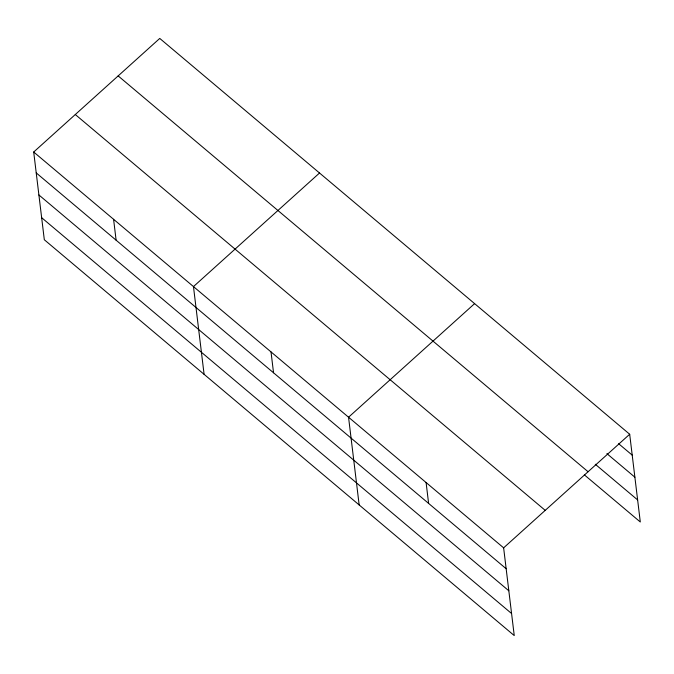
<?xml version="1.0" encoding="UTF-8"?>
<svg xmlns="http://www.w3.org/2000/svg" width="674" height="674" viewBox="0 0 674 674"><rect width="100%" height="100%" fill="white"/><g stroke="black" fill="none" stroke-linecap="round" stroke-linejoin="round"><path stroke-width="1.01" d="M33.7 152.012L503.63 547.844L514.245 635.574L44.316 239.75L33.7 152.012L159.755 38.426L629.684 434.25L640.3 521.988L584.341 474.85M319.527 173.007L193.472 286.593L204.096 374.331M474.606 303.629L348.551 417.223L359.166 504.952M503.63 547.844L629.684 434.25M618.622 443.694L632.212 455.135M606.903 453.636L634.883 477.2M595.268 464.243L637.629 499.923M118.161 75.909L588.082 471.741M75.294 114.529L545.224 510.361M36.227 172.898L506.157 568.73M38.898 194.963L508.828 590.786M41.645 217.685L511.574 613.517M426.094 482.533L428.613 503.419M271.015 351.904L273.543 372.789M113.586 219.303L116.113 240.188"/></g></svg>
